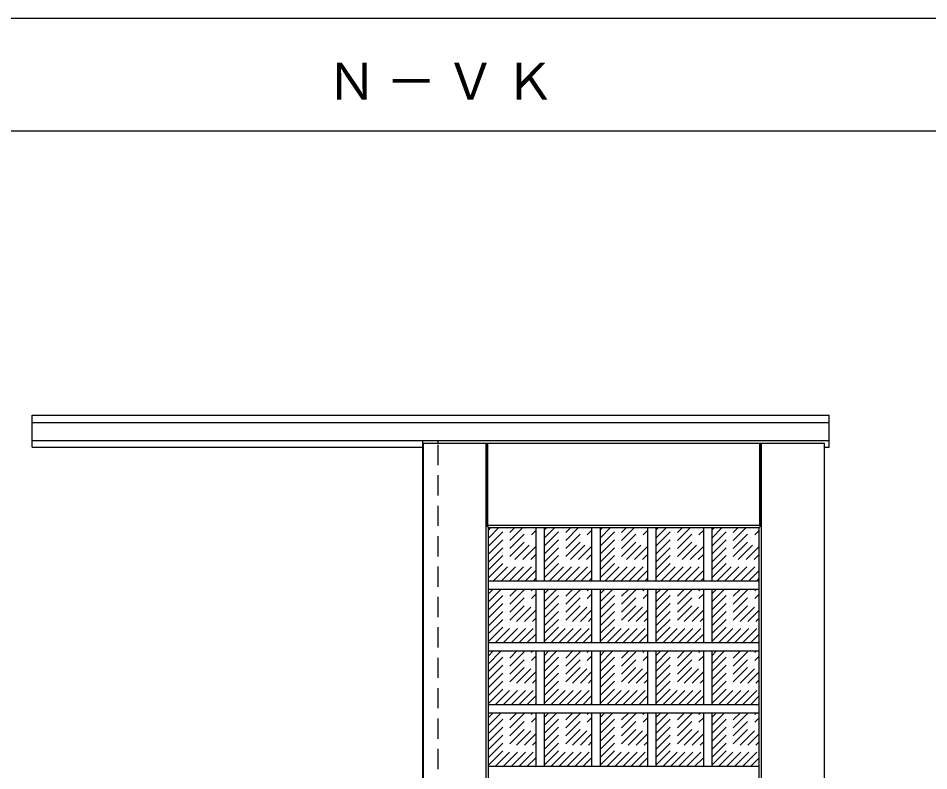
# Model space of a CAD drawing. Units: millimetres, scale not verified. Extents: x -6000 to 5700, y -4307 to 4260.
# Drawn here: x 1124 to 2741, y -1152 to 184 of the extents above; entities that cross this region are included whole.
import ezdxf

# ---------------------------------------------------------------- set-up
doc = ezdxf.new("R2010")
doc.units = ezdxf.units.MM
doc.header["$LTSCALE"] = 30
doc.linetypes.add('DASHED1', pattern=[1.8, 1.2, -0.6])
for name, color, linetype in [('0-2_扉', 3, 'Continuous'), ('0-3_仕上げ', 3, 'Continuous'), ('0-4_枠', 3, 'Continuous'), ('0-A_文字', 7, 'Continuous'), ('0-C_ハッチ', 4, 'DASHED1'), ('F-1_枠', 6, 'Continuous')]:
    doc.layers.add(name, color=color, linetype=linetype)
doc.styles.add('ＭＳ ゴシック', font='')
doc.styles.get('ＭＳ ゴシック').set_extended_font_data('MS Gothic')

msp = doc.modelspace()

# ---------------------------------------------------------------- linework, layer by layer
at = {"layer": '0-2_扉', "color": 4, "linetype": 'DASHED1'}
msp.add_line((1843.25, -570.5), (1843.25, -574.5), dxfattribs=at)
at = {"layer": '0-2_扉'}
for p, q in [((1843.25, -570.5), (1843.25, -2553.5)), ((1843.25, -570.5), (2556.25, -570.5)), ((2556.25, -2553.5), (2556.25, -570.5))]:
    msp.add_line(p, q, dxfattribs=at)
at = {"layer": '0-3_仕上げ', "color": 7}
for p, q in [((1955.25, -2553.5), (1955.25, -570.5)), ((1956.75, -718), (1956.75, -570.5)), ((1958.25, -716.5), (1958.25, -570.5)), ((2441.25, -716.5), (2441.25, -570.5)), ((2442.75, -718), (2442.75, -570.5)), ((2444.25, -2553.5), (2444.25, -570.5)), ((1958.25, -716.5), (1956.75, -718)), ((1959.25, -720.5), (1956.75, -718)), ((2441.25, -716.5), (1958.25, -716.5))]:
    msp.add_line(p, q, dxfattribs=at)
at = {"layer": '0-3_仕上げ'}
for p, q in [((1959.25, -2353.5), (1959.25, -720.5)), ((1959.25, -720.5), (2440.25, -720.5)), ((2043.45, -720.5), (2043.45, -815.37)), ((2058.45, -720.5), (2058.45, -815.37)), ((2142.65, -720.5), (2142.65, -815.37)), ((2157.65, -720.5), (2157.65, -815.37)), ((2241.85, -720.5), (2241.85, -815.37)), ((2256.85, -720.5), (2256.85, -815.37)), ((2341.05, -720.5), (2341.05, -815.37)), ((2356.05, -720.5), (2356.05, -815.37)), ((2440.25, -2353.5), (2440.25, -720.5)), ((2440.25, -815.37), (1959.25, -815.37)), ((2440.25, -830.37), (1959.25, -830.37)), ((2043.45, -830.37), (2043.45, -925.23)), ((2058.45, -830.37), (2058.45, -925.23)), ((2142.65, -830.37), (2142.65, -925.23)), ((2157.65, -830.37), (2157.65, -925.23)), ((2241.85, -830.37), (2241.85, -925.23)), ((2256.85, -830.37), (2256.85, -925.23)), ((2341.05, -830.37), (2341.05, -925.23)), ((2356.05, -830.37), (2356.05, -925.23)), ((2440.25, -925.23), (1959.25, -925.23)), ((2440.25, -940.23), (1959.25, -940.23)), ((2043.45, -940.23), (2043.45, -1035.1)), ((2058.45, -940.23), (2058.45, -1035.1)), ((2142.65, -940.23), (2142.65, -1035.1)), ((2157.65, -940.23), (2157.65, -1035.1)), ((2241.85, -940.23), (2241.85, -1035.1)), ((2256.85, -940.23), (2256.85, -1035.1)), ((2341.05, -940.23), (2341.05, -1035.1)), ((2356.05, -940.23), (2356.05, -1035.1)), ((2440.25, -1035.1), (1959.25, -1035.1)), ((2440.25, -1050.1), (1959.25, -1050.1)), ((2043.45, -1050.1), (2043.45, -1144.97)), ((2058.45, -1050.1), (2058.45, -1144.97)), ((2142.65, -1050.1), (2142.65, -1144.97)), ((2157.65, -1050.1), (2157.65, -1144.97)), ((2241.85, -1050.1), (2241.85, -1144.97)), ((2256.85, -1050.1), (2256.85, -1144.97)), ((2341.05, -1050.1), (2341.05, -1144.97)), ((2356.05, -1050.1), (2356.05, -1144.97)), ((2440.25, -1144.97), (1959.25, -1144.97))]:
    msp.add_line(p, q, dxfattribs=at)
at = {"layer": '0-3_仕上げ', "color": 7}
msp.add_lwpolyline([(2441.25, -716.5), (2442.75, -718), (2440.25, -720.5)], dxfattribs=at)
at = {"layer": '0-4_枠'}
for p, q in [((1149.25, -520.5), (2564.25, -520.5)), ((1149.25, -577.5), (1149.25, -520.5)), ((1149.25, -533.5), (2564.25, -533.5)), ((2564.25, -577.5), (2564.25, -520.5)), ((1149.25, -565.5), (2564.25, -565.5)), ((1842.25, -565.5), (1842.25, -2562.5)), ((1870.25, -570.5), (1870.25, -565.5)), ((1149.25, -577.5), (1843.25, -577.5)), ((2556.25, -577.5), (2564.25, -577.5))]:
    msp.add_line(p, q, dxfattribs=at)
at = {"layer": '0-4_枠', "color": 4, "linetype": 'DASHED1'}
msp.add_line((1870.25, -2553.5), (1870.25, -570.5), dxfattribs=at)
at = {"layer": '0-C_ハッチ'}
for p, q in [((1959.25, -795.72), (2034.47, -720.5)), ((1959.25, -781.58), (2020.33, -720.5)), ((1959.25, -767.44), (2006.19, -720.5)), ((1959.25, -753.3), (1992.05, -720.5)), ((1959.25, -739.15), (1977.91, -720.5)), ((1959.25, -725.01), (1963.76, -720.5)), ((1959.25, -809.87), (2043.45, -725.67)), ((2058.45, -795.72), (2133.67, -720.5)), ((2058.45, -781.58), (2119.53, -720.5)), ((2058.45, -767.44), (2105.39, -720.5)), ((2058.45, -753.3), (2091.25, -720.5)), ((2058.45, -739.15), (2077.11, -720.5)), ((2058.45, -725.01), (2062.96, -720.5)), ((2058.45, -809.87), (2142.65, -725.67)), ((2157.65, -795.72), (2232.87, -720.5)), ((2157.65, -781.58), (2218.73, -720.5)), ((2157.65, -767.44), (2204.59, -720.5)), ((2157.65, -753.3), (2190.45, -720.5)), ((2157.65, -739.15), (2176.31, -720.5)), ((2157.65, -725.01), (2162.16, -720.5)), ((2157.65, -809.87), (2241.85, -725.67)), ((2256.85, -795.72), (2332.07, -720.5)), ((2256.85, -781.58), (2317.93, -720.5)), ((2256.85, -767.44), (2303.79, -720.5)), ((2256.85, -753.3), (2289.65, -720.5)), ((2256.85, -739.15), (2275.51, -720.5)), ((2256.85, -725.01), (2261.36, -720.5)), ((2256.85, -809.87), (2341.05, -725.67)), ((2356.05, -795.72), (2431.27, -720.5)), ((2356.05, -781.58), (2417.13, -720.5)), ((2356.05, -767.44), (2402.99, -720.5)), ((2356.05, -753.3), (2388.85, -720.5)), ((2356.05, -739.15), (2374.71, -720.5)), ((2356.05, -725.01), (2360.56, -720.5)), ((2356.05, -809.87), (2440.25, -725.67)), ((1967.89, -815.37), (2043.45, -739.81)), ((2067.09, -815.37), (2142.65, -739.81)), ((2166.29, -815.37), (2241.85, -739.81)), ((2265.49, -815.37), (2341.05, -739.81)), ((2364.69, -815.37), (2440.25, -739.81)), ((1982.03, -815.37), (2043.45, -753.95)), ((2081.23, -815.37), (2142.65, -753.95)), ((2180.43, -815.37), (2241.85, -753.95)), ((2279.63, -815.37), (2341.05, -753.95)), ((2378.83, -815.37), (2440.25, -753.95)), ((1996.18, -815.37), (2043.45, -768.09)), ((2095.38, -815.37), (2142.65, -768.09)), ((2194.58, -815.37), (2241.85, -768.09)), ((2293.78, -815.37), (2341.05, -768.09)), ((2392.98, -815.37), (2440.25, -768.09)), ((2010.32, -815.37), (2043.45, -782.23)), ((2109.52, -815.37), (2142.65, -782.23)), ((2208.72, -815.37), (2241.85, -782.23)), ((2307.92, -815.37), (2341.05, -782.23)), ((2407.12, -815.37), (2440.25, -782.23)), ((2024.46, -815.37), (2043.45, -796.38)), ((2123.66, -815.37), (2142.65, -796.38)), ((2222.86, -815.37), (2241.85, -796.38)), ((2322.06, -815.37), (2341.05, -796.38)), ((2421.26, -815.37), (2440.25, -796.38)), ((2038.6, -815.37), (2043.45, -810.52)), ((2137.8, -815.37), (2142.65, -810.52)), ((2237, -815.37), (2241.85, -810.52)), ((2336.2, -815.37), (2341.05, -810.52)), ((2435.4, -815.37), (2440.25, -810.52)), ((1959.25, -908.86), (2037.74, -830.37)), ((1959.25, -894.72), (2023.6, -830.37)), ((1959.25, -880.58), (2009.46, -830.37)), ((1959.25, -866.43), (1995.32, -830.37)), ((1959.25, -852.29), (1981.18, -830.37)), ((1959.25, -838.15), (1967.03, -830.37)), ((1959.25, -923), (2043.45, -838.8)), ((2058.45, -908.86), (2136.94, -830.37)), ((2058.45, -894.72), (2122.8, -830.37)), ((2058.45, -880.58), (2108.66, -830.37)), ((2058.45, -866.43), (2094.52, -830.37)), ((2058.45, -852.29), (2080.38, -830.37)), ((2058.45, -838.15), (2066.23, -830.37)), ((2058.45, -923), (2142.65, -838.8)), ((2157.65, -908.86), (2236.14, -830.37)), ((2157.65, -894.72), (2222, -830.37)), ((2157.65, -880.58), (2207.86, -830.37)), ((2157.65, -866.43), (2193.72, -830.37)), ((2157.65, -852.29), (2179.58, -830.37)), ((2157.65, -838.15), (2165.43, -830.37)), ((2157.65, -923), (2241.85, -838.8)), ((2256.85, -908.86), (2335.34, -830.37)), ((2256.85, -894.72), (2321.2, -830.37)), ((2256.85, -880.58), (2307.06, -830.37)), ((2256.85, -866.43), (2292.92, -830.37)), ((2256.85, -852.29), (2278.78, -830.37)), ((2256.85, -838.15), (2264.63, -830.37)), ((2256.85, -923), (2341.05, -838.8)), ((2356.05, -908.86), (2434.54, -830.37)), ((2356.05, -894.72), (2420.4, -830.37)), ((2356.05, -880.58), (2406.26, -830.37)), ((2356.05, -866.43), (2392.12, -830.37)), ((2356.05, -852.29), (2377.98, -830.37)), ((2356.05, -838.15), (2363.83, -830.37)), ((2356.05, -923), (2440.25, -838.8)), ((1971.16, -925.23), (2043.45, -852.94)), ((2070.36, -925.23), (2142.65, -852.94)), ((2169.56, -925.23), (2241.85, -852.94)), ((2268.76, -925.23), (2341.05, -852.94)), ((2367.96, -925.23), (2440.25, -852.94)), ((1985.3, -925.23), (2043.45, -867.09)), ((2084.5, -925.23), (2142.65, -867.09)), ((2183.7, -925.23), (2241.85, -867.09)), ((2282.9, -925.23), (2341.05, -867.09)), ((2382.1, -925.23), (2440.25, -867.09)), ((1999.45, -925.23), (2043.45, -881.23)), ((2098.65, -925.23), (2142.65, -881.23)), ((2197.85, -925.23), (2241.85, -881.23)), ((2297.05, -925.23), (2341.05, -881.23)), ((2396.25, -925.23), (2440.25, -881.23)), ((2013.59, -925.23), (2043.45, -895.37)), ((2112.79, -925.23), (2142.65, -895.37)), ((2211.99, -925.23), (2241.85, -895.37)), ((2311.19, -925.23), (2341.05, -895.37)), ((2410.39, -925.23), (2440.25, -895.37)), ((2027.73, -925.23), (2043.45, -909.51)), ((2126.93, -925.23), (2142.65, -909.51)), ((2226.13, -925.23), (2241.85, -909.51)), ((2325.33, -925.23), (2341.05, -909.51)), ((2424.53, -925.23), (2440.25, -909.51)), ((2041.87, -925.23), (2043.45, -923.66)), ((2141.07, -925.23), (2142.65, -923.66)), ((2240.27, -925.23), (2241.85, -923.66)), ((2339.47, -925.23), (2341.05, -923.66)), ((2438.67, -925.23), (2440.25, -923.66)), ((1959.25, -1018.73), (2037.74, -940.23)), ((1959.25, -1004.59), (2023.6, -940.23)), ((1959.25, -990.44), (2009.46, -940.23)), ((1959.25, -976.3), (1995.32, -940.23)), ((1959.25, -962.16), (1981.18, -940.23)), ((1959.25, -948.02), (1967.03, -940.23)), ((1959.25, -1032.87), (2043.45, -948.67)), ((2058.45, -1018.73), (2136.94, -940.23)), ((2058.45, -1004.59), (2122.8, -940.23)), ((2058.45, -990.44), (2108.66, -940.23)), ((2058.45, -976.3), (2094.52, -940.23)), ((2058.45, -962.16), (2080.38, -940.23)), ((2058.45, -948.02), (2066.23, -940.23)), ((2058.45, -1032.87), (2142.65, -948.67)), ((2157.65, -1018.73), (2236.14, -940.23)), ((2157.65, -1004.59), (2222, -940.23)), ((2157.65, -990.44), (2207.86, -940.23)), ((2157.65, -976.3), (2193.72, -940.23)), ((2157.65, -962.16), (2179.58, -940.23)), ((2157.65, -948.02), (2165.43, -940.23)), ((2157.65, -1032.87), (2241.85, -948.67)), ((2256.85, -1018.73), (2335.34, -940.23)), ((2256.85, -1004.59), (2321.2, -940.23)), ((2256.85, -990.44), (2307.06, -940.23)), ((2256.85, -976.3), (2292.92, -940.23)), ((2256.85, -962.16), (2278.78, -940.23)), ((2256.85, -948.02), (2264.63, -940.23)), ((2256.85, -1032.87), (2341.05, -948.67)), ((2356.05, -1018.73), (2434.54, -940.23)), ((2356.05, -1004.59), (2420.4, -940.23)), ((2356.05, -990.44), (2406.26, -940.23)), ((2356.05, -976.3), (2392.12, -940.23)), ((2356.05, -962.16), (2377.98, -940.23)), ((2356.05, -948.02), (2363.83, -940.23)), ((2356.05, -1032.87), (2440.25, -948.67)), ((1971.16, -1035.1), (2043.45, -962.81)), ((2070.36, -1035.1), (2142.65, -962.81)), ((2169.56, -1035.1), (2241.85, -962.81)), ((2268.76, -1035.1), (2341.05, -962.81)), ((2367.96, -1035.1), (2440.25, -962.81)), ((1985.3, -1035.1), (2043.45, -976.95)), ((2084.5, -1035.1), (2142.65, -976.95)), ((2183.7, -1035.1), (2241.85, -976.95)), ((2282.9, -1035.1), (2341.05, -976.95)), ((2382.1, -1035.1), (2440.25, -976.95)), ((1999.45, -1035.1), (2043.45, -991.1)), ((2098.65, -1035.1), (2142.65, -991.1)), ((2197.85, -1035.1), (2241.85, -991.1)), ((2297.05, -1035.1), (2341.05, -991.1)), ((2396.25, -1035.1), (2440.25, -991.1)), ((2013.59, -1035.1), (2043.45, -1005.24)), ((2112.79, -1035.1), (2142.65, -1005.24)), ((2211.99, -1035.1), (2241.85, -1005.24)), ((2311.19, -1035.1), (2341.05, -1005.24)), ((2410.39, -1035.1), (2440.25, -1005.24)), ((2027.73, -1035.1), (2043.45, -1019.38)), ((2041.87, -1035.1), (2043.45, -1033.52)), ((2126.93, -1035.1), (2142.65, -1019.38)), ((2141.07, -1035.1), (2142.65, -1033.52)), ((2226.13, -1035.1), (2241.85, -1019.38)), ((2240.27, -1035.1), (2241.85, -1033.52)), ((2325.33, -1035.1), (2341.05, -1019.38)), ((2339.47, -1035.1), (2341.05, -1033.52)), ((2424.53, -1035.1), (2440.25, -1019.38)), ((2438.67, -1035.1), (2440.25, -1033.52)), ((1959.25, -1128.59), (2037.74, -1050.1)), ((1959.25, -1114.45), (2023.6, -1050.1)), ((1959.25, -1100.31), (2009.46, -1050.1)), ((1959.25, -1086.17), (1995.32, -1050.1)), ((1959.25, -1072.03), (1981.18, -1050.1)), ((1959.25, -1057.88), (1967.03, -1050.1)), ((2058.45, -1128.59), (2136.94, -1050.1)), ((2058.45, -1114.45), (2122.8, -1050.1)), ((2058.45, -1100.31), (2108.66, -1050.1)), ((2058.45, -1086.17), (2094.52, -1050.1)), ((2058.45, -1072.03), (2080.38, -1050.1)), ((2058.45, -1057.88), (2066.23, -1050.1)), ((2157.65, -1128.59), (2236.14, -1050.1)), ((2157.65, -1114.45), (2222, -1050.1)), ((2157.65, -1100.31), (2207.86, -1050.1)), ((2157.65, -1086.17), (2193.72, -1050.1)), ((2157.65, -1072.03), (2179.58, -1050.1)), ((2157.65, -1057.88), (2165.43, -1050.1)), ((2256.85, -1128.59), (2335.34, -1050.1)), ((2256.85, -1114.45), (2321.2, -1050.1)), ((2256.85, -1100.31), (2307.06, -1050.1)), ((2256.85, -1086.17), (2292.92, -1050.1)), ((2256.85, -1072.03), (2278.78, -1050.1)), ((2256.85, -1057.88), (2264.63, -1050.1)), ((2356.05, -1128.59), (2434.54, -1050.1)), ((2356.05, -1114.45), (2420.4, -1050.1)), ((2356.05, -1100.31), (2406.26, -1050.1)), ((2356.05, -1086.17), (2392.12, -1050.1)), ((2356.05, -1072.03), (2377.98, -1050.1)), ((2356.05, -1057.88), (2363.83, -1050.1)), ((1959.25, -1142.74), (2043.45, -1058.54)), ((2058.45, -1142.74), (2142.65, -1058.54)), ((2157.65, -1142.74), (2241.85, -1058.54)), ((2256.85, -1142.74), (2341.05, -1058.54)), ((2356.05, -1142.74), (2440.25, -1058.54)), ((1971.16, -1144.97), (2043.45, -1072.68)), ((2070.36, -1144.97), (2142.65, -1072.68)), ((2169.56, -1144.97), (2241.85, -1072.68)), ((2268.76, -1144.97), (2341.05, -1072.68)), ((2367.96, -1144.97), (2440.25, -1072.68)), ((1985.3, -1144.97), (2043.45, -1086.82)), ((2084.5, -1144.97), (2142.65, -1086.82)), ((2183.7, -1144.97), (2241.85, -1086.82)), ((2282.9, -1144.97), (2341.05, -1086.82)), ((2382.1, -1144.97), (2440.25, -1086.82)), ((1999.45, -1144.97), (2043.45, -1100.96)), ((2013.59, -1144.97), (2043.45, -1115.1)), ((2098.65, -1144.97), (2142.65, -1100.96)), ((2112.79, -1144.97), (2142.65, -1115.1)), ((2197.85, -1144.97), (2241.85, -1100.96)), ((2211.99, -1144.97), (2241.85, -1115.1)), ((2297.05, -1144.97), (2341.05, -1100.96)), ((2311.19, -1144.97), (2341.05, -1115.1)), ((2396.25, -1144.97), (2440.25, -1100.96)), ((2410.39, -1144.97), (2440.25, -1115.1)), ((2027.73, -1144.97), (2043.45, -1129.25)), ((2126.93, -1144.97), (2142.65, -1129.25)), ((2226.13, -1144.97), (2241.85, -1129.25)), ((2325.33, -1144.97), (2341.05, -1129.25)), ((2424.53, -1144.97), (2440.25, -1129.25)), ((2041.87, -1144.97), (2043.45, -1143.39)), ((2141.07, -1144.97), (2142.65, -1143.39)), ((2240.27, -1144.97), (2241.85, -1143.39)), ((2339.47, -1144.97), (2341.05, -1143.39)), ((2438.67, -1144.97), (2440.25, -1143.39))]:
    msp.add_line(p, q, dxfattribs=at)
at = {"layer": 'F-1_枠'}
for p, q in [((-6000, 184.5), (5700, 184.5)), ((-6000, -15.5), (5700, -15.5))]:
    msp.add_line(p, q, dxfattribs=at)

# ---------------------------------------------------------------- texts
at = {"layer": '0-A_文字', "insert": (1671.75, 39.5), "char_height": 65.98, "attachment_point": 7, "style": 'ＭＳ ゴシック'}
msp.add_mtext('\\T1.17;Ｎ－ＶＫ', dxfattribs=at)

doc.saveas('drawing.dxf')
